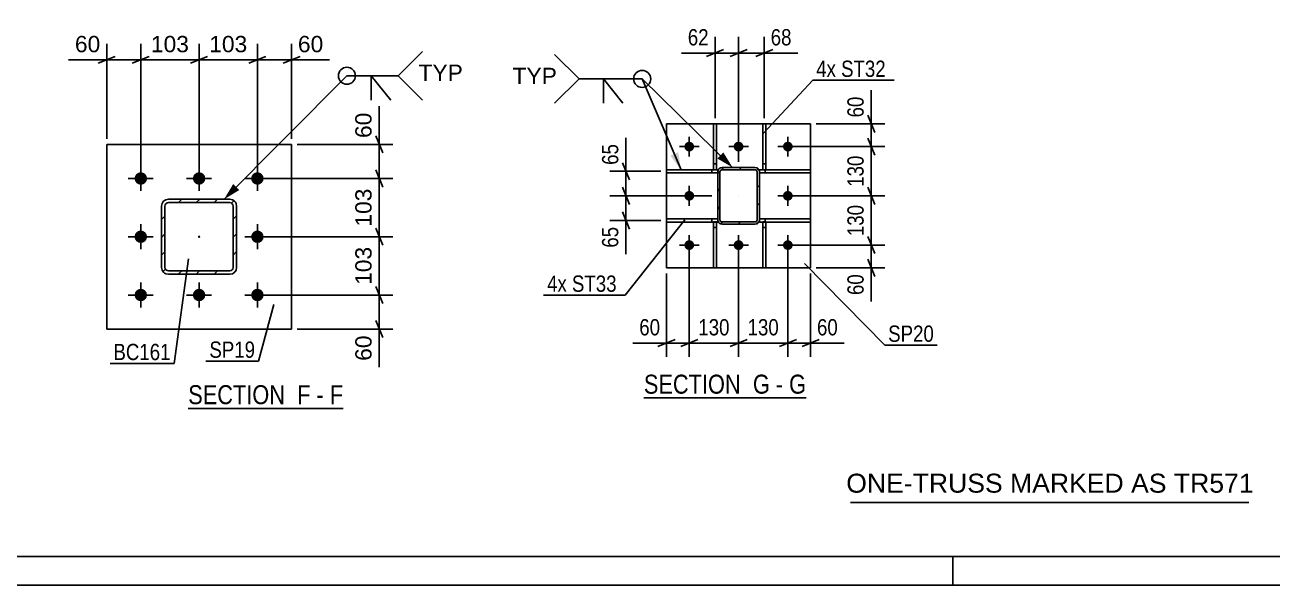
# Model space of a CAD drawing. Header units: millimetres. Extents: x -111 to 730, y -402 to 192.
# Drawn here: x 147 to 366.3, y -402.3 to -303.7 of the extents above; entities that cross this region are included whole.
import ezdxf

# ---------------------------------------------------------------- set-up
doc = ezdxf.new("R2010")
doc.units = ezdxf.units.MM
doc.linetypes.add('DXK_LINE_DOT2', pattern=[3.9198, 1.9599, -1.9599])
doc.linetypes.add('DXK_LINE_DOT3', pattern=[5.9187, 2.979, -0.9799, 0.9799, -0.9799])
doc.styles.add('Arial', font='ARIAL.TTF', dxfattribs={"height": 0.2})
doc.styles.add('Arial Narrow', font='ARIALN.TTF', dxfattribs={"height": 0.2})

# ---------------------------------------------------------------- blocks, each defined once
blk = doc.blocks.new('Unknown-192539618-1137')
at = {"color": 5, "linetype": 'Continuous'}
for p, q in [((-105.85, -397.25), (725.15, -397.25)), ((310.15, -402.25), (310.15, -397.25)), ((-110.85, -402.25), (730.15, -402.25))]:
    blk.add_line(p, q, dxfattribs=at)
blk = doc.blocks.new('Unknown-192539618-20 - 36950')
at = {"color": 6, "linetype": 'Continuous'}
blk.add_line((175.73, -371.18), (202.95, -371.18), dxfattribs=at)
at = {"color": 0, "linetype": 'Continuous'}
blk.add_wipeout([(193.84, -370.43), (193.84, -366.93), (175.73, -366.93), (175.73, -370.43)], dxfattribs=at)
at = {"color": 7, "linetype": 'Continuous', "style": 'Arial Narrow'}
blk.add_text('SECTION ', height=3.34, dxfattribs=at).set_placement((175.73, -370.43))
at = {"color": 0, "linetype": 'Continuous'}
blk.add_wipeout([(197.23, -370.43), (197.23, -366.93), (194.89, -366.93), (194.89, -370.43)], dxfattribs=at)
at = {"color": 7, "linetype": 'Continuous', "style": 'Arial Narrow'}
blk.add_text('F', height=3.34, dxfattribs=at).set_placement((194.89, -370.43))
at = {"color": 0, "linetype": 'Continuous'}
blk.add_wipeout([(199.56, -370.43), (199.56, -366.93), (198.28, -366.93), (198.28, -370.43)], dxfattribs=at)
at = {"color": 7, "linetype": 'Continuous', "style": 'Arial Narrow'}
blk.add_text('-', height=3.34, dxfattribs=at).set_placement((198.28, -370.43))
at = {"color": 0, "linetype": 'Continuous'}
blk.add_wipeout([(202.95, -370.43), (202.95, -366.93), (200.61, -366.93), (200.61, -370.43)], dxfattribs=at)
at = {"color": 7, "linetype": 'Continuous', "style": 'Arial Narrow'}
blk.add_text('F', height=3.34, dxfattribs=at).set_placement((200.61, -370.43))
blk = doc.blocks.new('Unknown-192539618-17 - 4125')
at = {"color": 6, "linetype": 'Continuous'}
blk.add_line((255.83, -369.33), (284.33, -369.33), dxfattribs=at)
at = {"color": 0, "linetype": 'Continuous'}
blk.add_wipeout([(273.94, -368.58), (273.94, -365.08), (255.83, -365.08), (255.83, -368.58)], dxfattribs=at)
at = {"color": 7, "linetype": 'Continuous', "style": 'Arial Narrow'}
blk.add_text('SECTION ', height=3.34, dxfattribs=at).set_placement((255.83, -368.58))
at = {"color": 0, "linetype": 'Continuous'}
blk.add_wipeout([(277.97, -368.58), (277.97, -365.08), (274.99, -365.08), (274.99, -368.58)], dxfattribs=at)
at = {"color": 7, "linetype": 'Continuous', "style": 'Arial Narrow'}
blk.add_text('G', height=3.34, dxfattribs=at).set_placement((274.99, -368.58))
at = {"color": 0, "linetype": 'Continuous'}
blk.add_wipeout([(280.3, -368.58), (280.3, -365.08), (279.02, -365.08), (279.02, -368.58)], dxfattribs=at)
at = {"color": 7, "linetype": 'Continuous', "style": 'Arial Narrow'}
blk.add_text('-', height=3.34, dxfattribs=at).set_placement((279.02, -368.58))
at = {"color": 0, "linetype": 'Continuous'}
blk.add_wipeout([(284.33, -368.58), (284.33, -365.08), (281.35, -365.08), (281.35, -368.58)], dxfattribs=at)
at = {"color": 7, "linetype": 'Continuous', "style": 'Arial Narrow'}
blk.add_text('G', height=3.34, dxfattribs=at).set_placement((281.35, -368.58))
blk = doc.blocks.new('Part-192539618-36966 - 36950')
at = {"linetype": 'Continuous'}
h = blk.add_hatch(dxfattribs=at)
h.set_pattern_fill('', scale=0.7, style=0, pattern_type=0)
h.set_pattern_definition([(45, (183.4946, -347.4896), (-1.57154, 1.57154), [])])
h.paths.add_polyline_path([(183.04, -347.58), (183.49, -347.49), (183.88, -347.23), (184.14, -346.84), (184.24, -346.38), (184.24, -335.58), (184.14, -335.12), (183.88, -334.73), (183.49, -334.47), (183.04, -334.38), (172.24, -334.38), (171.78, -334.47), (171.39, -334.73), (171.13, -335.12), (171.04, -335.58), (171.04, -346.38), (171.13, -346.84), (171.39, -347.23), (171.78, -347.49), (172.24, -347.58)])
h.paths.add_polyline_path([(172.24, -346.98), (172.01, -346.94), (171.81, -346.81), (171.68, -346.61), (171.64, -346.38), (171.64, -335.58), (171.68, -335.35), (171.81, -335.16), (172.01, -335.03), (172.24, -334.98), (183.04, -334.98), (183.26, -335.03), (183.46, -335.16), (183.59, -335.35), (183.64, -335.58), (183.64, -346.38), (183.59, -346.61), (183.46, -346.81), (183.26, -346.94), (183.04, -346.98)])
blk.add_hatch(color=246, dxfattribs=at).paths.add_polyline_path([(177.64, -341.08, -1), (177.64, -340.88, -1)])
at = {"color": 7, "linetype": 'DXK_LINE_DOT2'}
for p, q in [((171.04, -335.58), (171.13, -335.12)), ((171.68, -335.35), (171.64, -335.58)), ((171.81, -335.16), (171.68, -335.35)), ((171.78, -334.47), (172.24, -334.38)), ((172.01, -335.03), (171.81, -335.16)), ((172.24, -334.98), (172.01, -335.03)), ((172.24, -334.38), (183.04, -334.38)), ((172.24, -334.98), (183.04, -334.98)), ((183.04, -334.38), (183.49, -334.47)), ((183.26, -335.03), (183.04, -334.98)), ((183.46, -335.16), (183.26, -335.03)), ((183.59, -335.35), (183.46, -335.16)), ((183.64, -335.58), (183.59, -335.35)), ((184.14, -335.12), (184.24, -335.58)), ((171.04, -346.38), (171.04, -335.58)), ((171.64, -346.38), (171.64, -335.58)), ((183.64, -346.38), (183.64, -335.58)), ((184.24, -346.38), (184.24, -335.58)), ((171.13, -346.84), (171.04, -346.38)), ((171.64, -346.38), (171.68, -346.61)), ((183.59, -346.61), (183.64, -346.38)), ((184.24, -346.38), (184.14, -346.84)), ((171.68, -346.61), (171.81, -346.81)), ((172.24, -347.58), (171.78, -347.49)), ((171.81, -346.81), (172.01, -346.94)), ((172.01, -346.94), (172.24, -346.98)), ((172.24, -346.98), (183.04, -346.98)), ((172.24, -347.58), (183.04, -347.58)), ((183.04, -346.98), (183.26, -346.94)), ((183.49, -347.49), (183.04, -347.58)), ((183.26, -346.94), (183.46, -346.81)), ((183.46, -346.81), (183.59, -346.61))]:
    blk.add_line(p, q, dxfattribs=at)
at = {"color": 2, "linetype": 'Continuous'}
for p, q in [((171.13, -335.12), (171.04, -335.58)), ((171.64, -335.58), (171.68, -335.35)), ((171.68, -335.35), (171.81, -335.16)), ((172.24, -334.38), (171.78, -334.47)), ((171.81, -335.16), (172.01, -335.03)), ((172.01, -335.03), (172.24, -334.98)), ((172.24, -334.38), (183.04, -334.38)), ((172.24, -334.98), (183.04, -334.98)), ((183.49, -334.47), (183.04, -334.38)), ((183.04, -334.98), (183.26, -335.03)), ((183.26, -335.03), (183.46, -335.16)), ((183.46, -335.16), (183.59, -335.35)), ((183.59, -335.35), (183.64, -335.58)), ((184.24, -335.58), (184.14, -335.12)), ((171.04, -346.38), (171.04, -335.58)), ((171.64, -346.38), (171.64, -335.58)), ((183.64, -346.38), (183.64, -335.58)), ((184.24, -346.38), (184.24, -335.58)), ((171.04, -346.38), (171.13, -346.84)), ((171.68, -346.61), (171.64, -346.38)), ((183.64, -346.38), (183.59, -346.61)), ((184.14, -346.84), (184.24, -346.38)), ((171.81, -346.81), (171.68, -346.61)), ((171.78, -347.49), (172.24, -347.58)), ((172.01, -346.94), (171.81, -346.81)), ((172.24, -346.98), (172.01, -346.94)), ((172.24, -346.98), (183.04, -346.98)), ((172.24, -347.58), (183.04, -347.58)), ((183.26, -346.94), (183.04, -346.98)), ((183.04, -347.58), (183.49, -347.49)), ((183.46, -346.81), (183.26, -346.94)), ((183.59, -346.61), (183.46, -346.81))]:
    blk.add_line(p, q, dxfattribs=at)
at = {"color": 7, "linetype": 'DXK_LINE_DOT3'}
blk.add_line((177.64, -340.98), (177.64, -340.98), dxfattribs=at)
at = {"color": 246, "linetype": 'DXK_LINE_DOT2'}
blk.add_line((177.64, -340.98), (177.64, -340.98), dxfattribs=at)
at = {"color": 246, "linetype": 'Continuous'}
blk.add_circle((177.64, -340.98), 0.1, dxfattribs=at)
at = {"color": 7, "linetype": 'DXK_LINE_DOT2'}
for centre, start, end in [((172.24, -335.58), 112.5, 157.5), ((183.04, -335.58), 22.5, 67.5), ((172.24, -346.38), 202.5, 247.5), ((183.04, -346.38), 292.5, 337.5)]:
    blk.add_arc(centre, 1.2, start, end, dxfattribs=at)
at = {"color": 2, "linetype": 'Continuous'}
for centre, start, end in [((172.24, -335.58), 112.5, 157.5), ((183.04, -335.58), 22.5, 67.5), ((172.24, -346.38), 202.5, 247.5), ((183.04, -346.38), 292.5, 337.5)]:
    blk.add_arc(centre, 1.2, start, end, dxfattribs=at)
blk = doc.blocks.new('Part-192539618-36970 - 36950')
at = {"color": 2, "linetype": 'Continuous'}
for p, q in [((161.39, -324.73), (193.89, -324.73)), ((161.39, -357.23), (161.39, -324.73)), ((193.89, -357.23), (193.89, -324.73)), ((193.89, -357.23), (161.39, -357.23))]:
    blk.add_line(p, q, dxfattribs=at)
at = {"color": 7, "linetype": 'DXK_LINE_DOT2'}
for p, q in [((193.89, -324.73), (161.39, -324.73)), ((193.89, -357.23), (161.39, -357.23))]:
    blk.add_line(p, q, dxfattribs=at)
blk = doc.blocks.new('Bolt-192539618-37081 - 36950')
at = {"linetype": 'Continuous'}
for points in [[(167.39, -331.83, -1), (167.39, -329.63, -1)], [(177.64, -331.83, -1), (177.64, -329.63, -1)], [(187.89, -331.83, -1), (187.89, -329.63, -1)], [(167.39, -342.08, -1), (167.39, -339.88, -1)], [(187.89, -342.08, -1), (187.89, -339.88, -1)], [(167.39, -352.33, -1), (167.39, -350.13, -1)], [(177.64, -352.33, -1), (177.64, -350.13, -1)], [(187.89, -352.33, -1), (187.89, -350.13, -1)]]:
    blk.add_hatch(color=1, dxfattribs=at).paths.add_polyline_path(points)
at = {"color": 1, "linetype": 'Continuous'}
for p, q in [((167.39, -332.93), (167.39, -328.53)), ((177.64, -332.93), (177.64, -328.53)), ((187.89, -332.93), (187.89, -328.53)), ((169.59, -330.73), (165.19, -330.73)), ((179.84, -330.73), (175.44, -330.73)), ((190.09, -330.73), (185.69, -330.73)), ((167.39, -343.18), (167.39, -338.78)), ((187.89, -343.18), (187.89, -338.78)), ((169.59, -340.98), (165.19, -340.98)), ((190.09, -340.98), (185.69, -340.98)), ((167.39, -353.43), (167.39, -349.03)), ((177.64, -353.43), (177.64, -349.03)), ((187.89, -353.43), (187.89, -349.03)), ((169.59, -351.23), (165.19, -351.23)), ((179.84, -351.23), (175.44, -351.23)), ((190.09, -351.23), (185.69, -351.23))]:
    blk.add_line(p, q, dxfattribs=at)
blk = doc.blocks.new('Part-192539618-4161 - 4125')
at = {"color": 2, "linetype": 'Continuous'}
for p, q in [((268.8, -337.85), (259.8, -337.85)), ((259.8, -337.85), (259.8, -338.39)), ((268.06, -338.39), (259.8, -338.39)), ((268.8, -338.39), (268.59, -338.39)), ((268.8, -337.98), (268.8, -338.39))]:
    blk.add_line(p, q, dxfattribs=at)
at = {"color": 7, "linetype": 'DXK_LINE_DOT2'}
for p, q in [((267.8, -338.39), (267.8, -337.85)), ((268.59, -338.39), (268.06, -338.39)), ((268.8, -337.98), (268.8, -337.85))]:
    blk.add_line(p, q, dxfattribs=at)
blk = doc.blocks.new('Part-192539618-4141 - 4125')
at = {"color": 2, "linetype": 'Continuous'}
for p, q in [((268.06, -346.45), (268.06, -338.38)), ((268.06, -338.38), (268.59, -338.38)), ((268.59, -338.38), (268.59, -346.45)), ((268.59, -346.45), (268.06, -346.45))]:
    blk.add_line(p, q, dxfattribs=at)
at = {"color": 7, "linetype": 'DXK_LINE_DOT2'}
blk.add_line((268.06, -339.38), (268.59, -339.38), dxfattribs=at)
blk = doc.blocks.new('Part-192539618-4205 - 4125')
at = {"color": 2, "linetype": 'Continuous'}
for p, q in [((268.06, -329.18), (268.06, -321.12)), ((268.06, -321.12), (268.59, -321.12)), ((268.59, -321.12), (268.59, -329.18)), ((268.59, -329.18), (268.06, -329.18))]:
    blk.add_line(p, q, dxfattribs=at)
at = {"color": 7, "linetype": 'DXK_LINE_DOT2'}
blk.add_line((268.06, -328.18), (268.59, -328.18), dxfattribs=at)
blk = doc.blocks.new('Part-192539618-4156 - 4125')
at = {"color": 2, "linetype": 'Continuous'}
for p, q in [((268.8, -329.19), (259.8, -329.19)), ((259.8, -329.19), (259.8, -329.72)), ((268.8, -329.72), (259.8, -329.72)), ((268.8, -329.58), (268.8, -329.19))]:
    blk.add_line(p, q, dxfattribs=at)
at = {"color": 7, "linetype": 'DXK_LINE_DOT2'}
for p, q in [((267.8, -329.72), (267.8, -329.19)), ((268.8, -329.58), (268.8, -329.72))]:
    blk.add_line(p, q, dxfattribs=at)
blk = doc.blocks.new('Part-192539618-4171 - 4125')
at = {"linetype": 'Continuous'}
h = blk.add_hatch(dxfattribs=at)
h.set_pattern_fill('', scale=0.7, style=0, pattern_type=0)
h.set_pattern_definition([(45, (275.903, -329.019), (-1.57154, 1.57154), [])])
h.paths.add_polyline_path([(276.08, -329.28), (275.9, -329.02), (275.64, -328.85), (275.34, -328.78), (269.6, -328.78), (269.3, -328.85), (269.04, -329.02), (268.86, -329.28), (268.8, -329.58), (268.8, -337.98), (268.86, -338.29), (269.04, -338.55), (269.3, -338.72), (269.6, -338.78), (275.34, -338.78), (275.64, -338.72), (275.9, -338.55), (276.08, -338.29), (276.14, -337.98), (276.14, -329.58)])
h.paths.add_polyline_path([(275.74, -337.98), (275.71, -338.14), (275.62, -338.27), (275.49, -338.35), (275.34, -338.38), (269.6, -338.38), (269.45, -338.35), (269.32, -338.27), (269.23, -338.14), (269.2, -337.98), (269.2, -329.58), (269.23, -329.43), (269.32, -329.3), (269.45, -329.22), (269.6, -329.18), (275.34, -329.18), (275.49, -329.22), (275.62, -329.3), (275.71, -329.43), (275.74, -329.58)])
at = {"color": 7, "linetype": 'DXK_LINE_DOT2'}
for p, q in [((269.3, -328.85), (269.6, -328.78)), ((269.6, -328.78), (275.34, -328.78)), ((275.34, -328.78), (275.64, -328.85)), ((268.8, -329.58), (268.86, -329.28)), ((268.8, -329.58), (268.8, -337.98)), ((269.23, -329.43), (269.2, -329.58)), ((269.2, -337.98), (269.2, -329.58)), ((269.32, -329.3), (269.23, -329.43)), ((269.45, -329.22), (269.32, -329.3)), ((269.6, -329.18), (269.45, -329.22)), ((269.6, -329.18), (275.34, -329.18)), ((275.49, -329.22), (275.34, -329.18)), ((275.62, -329.3), (275.49, -329.22)), ((275.71, -329.43), (275.62, -329.3)), ((275.74, -329.58), (275.71, -329.43)), ((275.74, -337.98), (275.74, -329.58)), ((276.08, -329.28), (276.14, -329.58)), ((276.14, -329.58), (276.14, -337.98)), ((268.86, -338.29), (268.8, -337.98)), ((269.2, -337.98), (269.23, -338.14)), ((269.23, -338.14), (269.32, -338.27)), ((269.6, -338.78), (269.3, -338.72)), ((269.32, -338.27), (269.45, -338.35)), ((269.45, -338.35), (269.6, -338.38)), ((269.6, -338.38), (275.34, -338.38)), ((269.6, -338.78), (275.34, -338.78)), ((275.34, -338.38), (275.49, -338.35)), ((275.64, -338.72), (275.34, -338.78)), ((275.49, -338.35), (275.62, -338.27)), ((275.62, -338.27), (275.71, -338.14)), ((275.71, -338.14), (275.74, -337.98)), ((276.14, -337.98), (276.08, -338.29))]:
    blk.add_line(p, q, dxfattribs=at)
at = {"color": 2, "linetype": 'Continuous'}
for p, q in [((269.6, -328.78), (269.3, -328.85)), ((269.6, -328.78), (275.34, -328.78)), ((275.64, -328.85), (275.34, -328.78)), ((268.86, -329.28), (268.8, -329.58)), ((268.8, -337.98), (268.8, -329.58)), ((269.2, -329.58), (269.23, -329.43)), ((269.2, -337.98), (269.2, -329.58)), ((269.23, -329.43), (269.32, -329.3)), ((269.32, -329.3), (269.45, -329.22)), ((269.45, -329.22), (269.6, -329.18)), ((269.6, -329.18), (275.34, -329.18)), ((275.34, -329.18), (275.49, -329.22)), ((275.49, -329.22), (275.62, -329.3)), ((275.62, -329.3), (275.71, -329.43)), ((275.71, -329.43), (275.74, -329.58)), ((275.74, -337.98), (275.74, -329.58)), ((276.14, -329.58), (276.08, -329.28)), ((276.14, -337.98), (276.14, -329.58)), ((268.8, -337.98), (268.86, -338.29)), ((269.23, -338.14), (269.2, -337.98)), ((269.32, -338.27), (269.23, -338.14)), ((269.3, -338.72), (269.6, -338.78)), ((269.45, -338.35), (269.32, -338.27)), ((269.6, -338.38), (269.45, -338.35)), ((269.6, -338.38), (275.34, -338.38)), ((269.6, -338.78), (275.34, -338.78)), ((275.49, -338.35), (275.34, -338.38)), ((275.34, -338.78), (275.64, -338.72)), ((275.62, -338.27), (275.49, -338.35)), ((275.71, -338.14), (275.62, -338.27)), ((275.74, -337.98), (275.71, -338.14)), ((276.08, -338.29), (276.14, -337.98))]:
    blk.add_line(p, q, dxfattribs=at)
at = {"color": 7, "linetype": 'DXK_LINE_DOT3'}
blk.add_line((272.47, -333.78), (272.47, -333.78), dxfattribs=at)
at = {"color": 7, "linetype": 'DXK_LINE_DOT2'}
for centre, start, end in [((269.6, -329.58), 112.5, 157.5), ((275.34, -329.58), 22.5, 67.5), ((269.6, -337.98), 202.5, 247.5), ((275.34, -337.98), 292.5, 337.5)]:
    blk.add_arc(centre, 0.8, start, end, dxfattribs=at)
at = {"color": 2, "linetype": 'Continuous'}
for centre, start, end in [((269.6, -329.58), 112.5, 157.5), ((275.34, -329.58), 22.5, 67.5), ((269.6, -337.98), 202.5, 247.5), ((275.34, -337.98), 292.5, 337.5)]:
    blk.add_arc(centre, 0.8, start, end, dxfattribs=at)
blk = doc.blocks.new('Part-192539618-4200 - 4125')
at = {"color": 2, "linetype": 'Continuous'}
for p, q in [((276.73, -329.18), (276.73, -321.12)), ((276.73, -321.12), (277.26, -321.12)), ((277.26, -321.12), (277.26, -329.18)), ((277.26, -329.18), (276.73, -329.18))]:
    blk.add_line(p, q, dxfattribs=at)
at = {"color": 7, "linetype": 'DXK_LINE_DOT2'}
blk.add_line((276.73, -328.18), (277.26, -328.18), dxfattribs=at)
blk = doc.blocks.new('Part-192539618-4210 - 4125')
at = {"color": 2, "linetype": 'Continuous'}
for p, q in [((276.73, -346.45), (276.73, -338.38)), ((276.73, -338.38), (277.26, -338.38)), ((277.26, -338.38), (277.26, -346.45)), ((277.26, -346.45), (276.73, -346.45))]:
    blk.add_line(p, q, dxfattribs=at)
at = {"color": 7, "linetype": 'DXK_LINE_DOT2'}
blk.add_line((276.73, -339.38), (277.26, -339.38), dxfattribs=at)
blk = doc.blocks.new('Bolt-192539618-4239 - 4125')
at = {"linetype": 'Continuous'}
for points in [[(262.94, -325.12, -1), (264.67, -325.12, -1)], [(271.6, -325.12, -1), (273.34, -325.12, -1)], [(280.27, -325.12, -1), (282, -325.12, -1)], [(262.94, -333.78, -1), (264.67, -333.78, -1)], [(280.27, -333.78, -1), (282, -333.78, -1)], [(262.94, -342.45, -1), (264.67, -342.45, -1)], [(271.6, -342.45, -1), (273.34, -342.45, -1)], [(280.27, -342.45, -1), (282, -342.45, -1)]]:
    blk.add_hatch(color=1, dxfattribs=at).paths.add_polyline_path(points)
at = {"color": 1, "linetype": 'Continuous'}
for p, q in [((263.8, -326.85), (263.8, -323.38)), ((272.47, -326.85), (272.47, -323.38)), ((281.14, -326.85), (281.14, -323.38)), ((265.54, -325.12), (262.07, -325.12)), ((274.2, -325.12), (270.74, -325.12)), ((282.87, -325.12), (279.4, -325.12)), ((263.8, -335.52), (263.8, -332.05)), ((281.14, -335.52), (281.14, -332.05)), ((265.54, -333.78), (262.07, -333.78)), ((282.87, -333.78), (279.4, -333.78)), ((263.8, -344.18), (263.8, -340.72)), ((272.47, -344.18), (272.47, -340.72)), ((281.14, -344.18), (281.14, -340.72)), ((265.54, -342.45), (262.07, -342.45)), ((274.2, -342.45), (270.74, -342.45)), ((282.87, -342.45), (279.4, -342.45))]:
    blk.add_line(p, q, dxfattribs=at)
blk = doc.blocks.new('Part-192539618-4263 - 4125')
at = {"color": 2, "linetype": 'Continuous'}
for p, q in [((285.14, -329.19), (276.14, -329.19)), ((276.14, -329.19), (276.14, -329.59)), ((285.14, -329.72), (276.14, -329.72)), ((285.14, -329.19), (285.14, -329.72))]:
    blk.add_line(p, q, dxfattribs=at)
at = {"color": 7, "linetype": 'DXK_LINE_DOT2'}
for p, q in [((276.14, -329.59), (276.14, -329.72)), ((277.14, -329.72), (277.14, -329.19))]:
    blk.add_line(p, q, dxfattribs=at)
blk = doc.blocks.new('Part-192539618-4268 - 4125')
at = {"color": 2, "linetype": 'Continuous'}
for p, q in [((285.14, -337.85), (276.14, -337.85)), ((276.14, -337.98), (276.14, -338.39)), ((276.73, -338.39), (276.14, -338.39)), ((285.14, -338.39), (277.26, -338.39)), ((285.14, -337.85), (285.14, -338.39))]:
    blk.add_line(p, q, dxfattribs=at)
at = {"color": 7, "linetype": 'DXK_LINE_DOT2'}
for p, q in [((276.14, -337.85), (276.14, -337.98)), ((277.26, -338.39), (276.73, -338.39)), ((277.14, -338.39), (277.14, -337.85))]:
    blk.add_line(p, q, dxfattribs=at)
blk = doc.blocks.new('Part-192539618-4273 - 4125')
at = {"color": 2, "linetype": 'Continuous'}
for p, q in [((259.8, -346.45), (259.8, -321.12)), ((285.14, -321.12), (259.8, -321.12)), ((285.14, -346.45), (285.14, -321.12)), ((285.14, -346.45), (259.8, -346.45))]:
    blk.add_line(p, q, dxfattribs=at)
blk = doc.blocks.new('StraightDimension-192539618-42229 - 36950')
at = {"color": 7, "linetype": 'Continuous'}
for p, q in [((208.71, -349.73), (209.91, -352.73)), ((188.89, -351.23), (211.71, -351.23)), ((209.31, -357.23), (209.31, -351.23)), ((194.89, -357.23), (211.71, -357.23)), ((209.91, -358.73), (208.71, -355.73))]:
    blk.add_line(p, q, dxfattribs=at)
at = {"color": 0}
blk.add_wipeout([(208.56, -357.76), (204.36, -357.76), (204.36, -363.4), (208.56, -363.4)], dxfattribs=at)
at = {"color": 7, "linetype": 'Continuous'}
blk.add_line((209.31, -357.23), (209.31, -363.93), dxfattribs=at)
blk.add_line((209.31, -357.23), (209.31, -363.93), dxfattribs=at)
at = {"color": 3, "style": 'Arial'}
blk.add_text('60', height=2.865, rotation=90.0002, dxfattribs=at).set_placement((207.96, -362.8))
blk = doc.blocks.new('StraightDimension-192539618-38014 - 36950')
at = {"color": 7, "linetype": 'Continuous'}
for p, q in [((187.89, -329.73), (187.89, -307.02)), ((193.89, -323.73), (193.89, -307.02)), ((186.39, -310.47), (189.39, -309.27)), ((187.89, -309.87), (193.89, -309.87)), ((195.39, -309.27), (192.39, -310.47))]:
    blk.add_line(p, q, dxfattribs=at)
at = {"color": 0}
blk.add_wipeout([(200.06, -309.12), (200.06, -304.92), (194.41, -304.92), (194.41, -309.12)], dxfattribs=at)
at = {"color": 7, "linetype": 'Continuous'}
blk.add_line((193.89, -309.87), (200.58, -309.87), dxfattribs=at)
blk.add_line((193.89, -309.87), (200.58, -309.87), dxfattribs=at)
at = {"color": 3, "style": 'Arial'}
blk.add_text('60', height=2.865, dxfattribs=at).set_placement((195.01, -308.52))
blk = doc.blocks.new('StraightDimension-192539618-38017 - 36950')
at = {"color": 7, "linetype": 'Continuous'}
for p, q in [((161.39, -323.73), (161.39, -307.02)), ((167.39, -329.73), (167.39, -307.02)), ((159.89, -310.47), (162.89, -309.27)), ((161.39, -309.87), (167.39, -309.87)), ((168.89, -309.27), (165.89, -310.47))]:
    blk.add_line(p, q, dxfattribs=at)
at = {"color": 0}
blk.add_wipeout([(160.86, -309.12), (160.86, -304.92), (155.21, -304.92), (155.21, -309.12)], dxfattribs=at)
at = {"color": 7, "linetype": 'Continuous'}
blk.add_line((161.39, -309.87), (154.69, -309.87), dxfattribs=at)
blk.add_line((161.39, -309.87), (154.69, -309.87), dxfattribs=at)
at = {"color": 3, "style": 'Arial'}
blk.add_text('60', height=2.865, dxfattribs=at).set_placement((155.81, -308.52))
blk = doc.blocks.new('StraightDimension-192539618-42227 - 36950')
at = {"color": 7, "linetype": 'Continuous'}
for p, q in [((188.89, -330.73), (211.71, -330.73)), ((208.71, -329.23), (209.91, -332.23)), ((209.31, -340.98), (209.31, -330.73)), ((209.91, -342.48), (208.71, -339.48)), ((188.89, -340.98), (211.71, -340.98))]:
    blk.add_line(p, q, dxfattribs=at)
at = {"color": 0}
blk.add_wipeout([(208.56, -331.92), (204.36, -331.92), (204.36, -339.79), (208.56, -339.79)], dxfattribs=at)
at = {"color": 3, "style": 'Arial'}
blk.add_text('103', height=2.865, rotation=90.0002, dxfattribs=at).set_placement((207.96, -339.19))
blk = doc.blocks.new('StraightDimension-192539618-40284 - 36950')
at = {"color": 7, "linetype": 'Continuous'}
for p, q in [((167.39, -329.73), (167.39, -307.02)), ((177.64, -329.73), (177.64, -307.02)), ((165.89, -310.47), (168.89, -309.27)), ((167.39, -309.87), (177.64, -309.87)), ((179.14, -309.27), (176.14, -310.47))]:
    blk.add_line(p, q, dxfattribs=at)
at = {"color": 0}
blk.add_wipeout([(176.45, -309.12), (176.45, -304.92), (168.57, -304.92), (168.57, -309.12)], dxfattribs=at)
at = {"color": 3, "style": 'Arial'}
blk.add_text('103', height=2.865, dxfattribs=at).set_placement((169.17, -308.52))
blk = doc.blocks.new('StraightDimension-192539618-40286 - 36950')
at = {"color": 7, "linetype": 'Continuous'}
for p, q in [((177.64, -329.73), (177.64, -307.02)), ((187.89, -329.73), (187.89, -307.02)), ((176.14, -310.47), (179.14, -309.27)), ((177.64, -309.87), (187.89, -309.87)), ((189.39, -309.27), (186.39, -310.47))]:
    blk.add_line(p, q, dxfattribs=at)
at = {"color": 0}
blk.add_wipeout([(186.7, -309.12), (186.7, -304.92), (178.82, -304.92), (178.82, -309.12)], dxfattribs=at)
at = {"color": 3, "style": 'Arial'}
blk.add_text('103', height=2.865, dxfattribs=at).set_placement((179.42, -308.52))
blk = doc.blocks.new('StraightDimension-192539618-42226 - 36950')
at = {"color": 7, "linetype": 'Continuous'}
for p, q in [((208.71, -323.23), (209.91, -326.23)), ((194.89, -324.73), (211.71, -324.73)), ((209.31, -330.73), (209.31, -324.73)), ((188.89, -330.73), (211.71, -330.73)), ((209.91, -332.23), (208.71, -329.23))]:
    blk.add_line(p, q, dxfattribs=at)
at = {"color": 0}
blk.add_wipeout([(208.56, -318.56), (204.36, -318.56), (204.36, -324.21), (208.56, -324.21)], dxfattribs=at)
at = {"color": 7, "linetype": 'Continuous'}
blk.add_line((209.31, -324.73), (209.31, -318.03), dxfattribs=at)
blk.add_line((209.31, -324.73), (209.31, -318.03), dxfattribs=at)
at = {"color": 3, "style": 'Arial'}
blk.add_text('60', height=2.865, rotation=90.0002, dxfattribs=at).set_placement((207.96, -323.61))
blk = doc.blocks.new('StraightDimension-192539618-42228 - 36950')
at = {"color": 7, "linetype": 'Continuous'}
for p, q in [((208.71, -339.48), (209.91, -342.48)), ((188.89, -340.98), (211.71, -340.98)), ((209.31, -351.23), (209.31, -340.98)), ((209.91, -352.73), (208.71, -349.73)), ((188.89, -351.23), (211.71, -351.23))]:
    blk.add_line(p, q, dxfattribs=at)
at = {"color": 0}
blk.add_wipeout([(208.56, -342.17), (204.36, -342.17), (204.36, -350.04), (208.56, -350.04)], dxfattribs=at)
at = {"color": 3, "style": 'Arial'}
blk.add_text('103', height=2.865, rotation=90.0002, dxfattribs=at).set_placement((207.96, -349.44))
blk = doc.blocks.new('StraightDimension-192539618-4296 - 4125')
at = {"color": 7, "linetype": 'Continuous'}
for p, q in [((252.08, -327.95), (253.28, -330.95)), ((258.8, -329.45), (249.83, -329.45)), ((252.68, -333.78), (252.68, -329.45)), ((253.28, -335.28), (252.08, -332.28)), ((267.8, -333.78), (249.83, -333.78))]:
    blk.add_line(p, q, dxfattribs=at)
at = {"color": 0}
blk.add_wipeout([(251.93, -324.07), (247.73, -324.07), (247.73, -328.93), (251.93, -328.93)], dxfattribs=at)
at = {"color": 7, "linetype": 'Continuous'}
blk.add_line((252.68, -329.45), (252.68, -323.55), dxfattribs=at)
blk.add_line((252.68, -329.45), (252.68, -323.55), dxfattribs=at)
at = {"color": 3, "style": 'Arial Narrow'}
blk.add_text('65', height=2.863, rotation=90.0002, dxfattribs=at).set_placement((251.33, -328.33))
blk = doc.blocks.new('StraightDimension-192539618-4302 - 4125')
at = {"color": 7, "linetype": 'Continuous'}
for p, q in [((252.08, -332.28), (253.28, -335.28)), ((267.8, -333.78), (249.83, -333.78)), ((252.68, -338.12), (252.68, -333.78)), ((253.28, -339.62), (252.08, -336.62)), ((258.8, -338.12), (249.83, -338.12))]:
    blk.add_line(p, q, dxfattribs=at)
at = {"color": 0}
blk.add_wipeout([(251.93, -338.64), (247.73, -338.64), (247.73, -343.5), (251.93, -343.5)], dxfattribs=at)
at = {"color": 7, "linetype": 'Continuous'}
blk.add_line((252.68, -338.12), (252.68, -344.03), dxfattribs=at)
blk.add_line((252.68, -338.12), (252.68, -344.03), dxfattribs=at)
at = {"color": 3, "style": 'Arial Narrow'}
blk.add_text('65', height=2.863, rotation=90.0002, dxfattribs=at).set_placement((251.33, -342.9))
blk = doc.blocks.new('StraightDimension-192539618-4309 - 4125')
at = {"color": 7, "linetype": 'Continuous'}
for p, q in [((272.47, -327.78), (272.47, -305.82)), ((276.99, -320.12), (276.99, -305.82)), ((270.97, -309.27), (273.97, -308.07)), ((272.47, -308.67), (276.99, -308.67)), ((278.49, -308.07), (275.49, -309.27))]:
    blk.add_line(p, q, dxfattribs=at)
at = {"color": 0}
blk.add_wipeout([(282.37, -307.92), (282.37, -303.72), (277.52, -303.72), (277.52, -307.92)], dxfattribs=at)
at = {"color": 7, "linetype": 'Continuous'}
blk.add_line((276.99, -308.67), (282.9, -308.67), dxfattribs=at)
blk.add_line((276.99, -308.67), (282.9, -308.67), dxfattribs=at)
at = {"color": 3, "style": 'Arial Narrow'}
blk.add_text('68', height=2.863, dxfattribs=at).set_placement((278.12, -307.32))
blk = doc.blocks.new('StraightDimension-192539618-4314 - 4125')
at = {"color": 7, "linetype": 'Continuous'}
for p, q in [((268.33, -320.12), (268.33, -305.82)), ((272.47, -327.78), (272.47, -305.82)), ((266.83, -309.27), (269.83, -308.07)), ((268.33, -308.67), (272.47, -308.67)), ((273.97, -308.07), (270.97, -309.27))]:
    blk.add_line(p, q, dxfattribs=at)
at = {"color": 0}
blk.add_wipeout([(267.8, -307.92), (267.8, -303.72), (262.95, -303.72), (262.95, -307.92)], dxfattribs=at)
at = {"color": 7, "linetype": 'Continuous'}
blk.add_line((268.33, -308.67), (262.42, -308.67), dxfattribs=at)
blk.add_line((268.33, -308.67), (262.42, -308.67), dxfattribs=at)
at = {"color": 3, "style": 'Arial Narrow'}
blk.add_text('62', height=2.863, dxfattribs=at).set_placement((263.55, -307.32))
blk = doc.blocks.new('StraightDimension-192539618-4324 - 4125')
at = {"color": 7, "linetype": 'Continuous'}
for p, q in [((295.21, -319.62), (296.41, -322.62)), ((286.14, -321.12), (298.21, -321.12)), ((295.81, -325.12), (295.81, -321.12)), ((296.41, -326.62), (295.21, -323.62)), ((282.14, -325.12), (298.21, -325.12))]:
    blk.add_line(p, q, dxfattribs=at)
at = {"color": 0}
blk.add_wipeout([(295.06, -315.74), (290.86, -315.74), (290.86, -320.59), (295.06, -320.59)], dxfattribs=at)
at = {"color": 7, "linetype": 'Continuous'}
blk.add_line((295.81, -321.12), (295.81, -315.21), dxfattribs=at)
blk.add_line((295.81, -321.12), (295.81, -315.21), dxfattribs=at)
at = {"color": 3, "style": 'Arial Narrow'}
blk.add_text('60', height=2.863, rotation=90.0002, dxfattribs=at).set_placement((294.46, -319.99))
blk = doc.blocks.new('StraightDimension-192539618-4334 - 4125')
at = {"color": 7, "linetype": 'Continuous'}
for p, q in [((295.21, -340.95), (296.41, -343.95)), ((282.14, -342.45), (298.21, -342.45)), ((295.81, -346.45), (295.81, -342.45)), ((296.41, -347.95), (295.21, -344.95)), ((286.14, -346.45), (298.21, -346.45))]:
    blk.add_line(p, q, dxfattribs=at)
at = {"color": 0}
blk.add_wipeout([(295.06, -346.98), (290.86, -346.98), (290.86, -351.83), (295.06, -351.83)], dxfattribs=at)
at = {"color": 7, "linetype": 'Continuous'}
blk.add_line((295.81, -346.45), (295.81, -352.36), dxfattribs=at)
blk.add_line((295.81, -346.45), (295.81, -352.36), dxfattribs=at)
at = {"color": 3, "style": 'Arial Narrow'}
blk.add_text('60', height=2.863, rotation=90.0002, dxfattribs=at).set_placement((294.46, -351.23))
blk = doc.blocks.new('StraightDimension-192539618-4345 - 4125')
at = {"color": 7, "linetype": 'Continuous'}
for p, q in [((281.14, -343.45), (281.14, -362.08)), ((285.14, -347.45), (285.14, -362.08)), ((279.64, -360.28), (282.64, -359.08)), ((286.64, -359.08), (283.64, -360.28)), ((281.14, -359.68), (285.14, -359.68))]:
    blk.add_line(p, q, dxfattribs=at)
at = {"color": 0}
blk.add_wipeout([(290.52, -358.93), (290.52, -354.73), (285.66, -354.73), (285.66, -358.93)], dxfattribs=at)
at = {"color": 7, "linetype": 'Continuous'}
blk.add_line((285.14, -359.68), (291.04, -359.68), dxfattribs=at)
blk.add_line((285.14, -359.68), (291.04, -359.68), dxfattribs=at)
at = {"color": 3, "style": 'Arial Narrow'}
blk.add_text('60', height=2.863, dxfattribs=at).set_placement((286.26, -358.33))
blk = doc.blocks.new('StraightDimension-192539618-4355 - 4125')
at = {"color": 7, "linetype": 'Continuous'}
for p, q in [((263.8, -343.45), (263.8, -362.08)), ((259.8, -347.45), (259.8, -362.08)), ((258.3, -360.28), (261.3, -359.08)), ((265.3, -359.08), (262.3, -360.28)), ((259.8, -359.68), (263.8, -359.68))]:
    blk.add_line(p, q, dxfattribs=at)
at = {"color": 0}
blk.add_wipeout([(259.28, -358.93), (259.28, -354.73), (254.42, -354.73), (254.42, -358.93)], dxfattribs=at)
at = {"color": 7, "linetype": 'Continuous'}
blk.add_line((259.8, -359.68), (253.9, -359.68), dxfattribs=at)
blk.add_line((259.8, -359.68), (253.9, -359.68), dxfattribs=at)
at = {"color": 3, "style": 'Arial Narrow'}
blk.add_text('60', height=2.863, dxfattribs=at).set_placement((255.02, -358.33))
blk = doc.blocks.new('StraightDimension-192539618-40031 - 4125')
at = {"color": 7, "linetype": 'Continuous'}
for p, q in [((295.21, -332.28), (296.41, -335.28)), ((282.14, -333.78), (298.21, -333.78)), ((295.81, -342.45), (295.81, -333.78)), ((296.41, -343.95), (295.21, -340.95)), ((282.14, -342.45), (298.21, -342.45))]:
    blk.add_line(p, q, dxfattribs=at)
at = {"color": 0}
blk.add_wipeout([(295.06, -334.78), (290.86, -334.78), (290.86, -341.46), (295.06, -341.46)], dxfattribs=at)
at = {"color": 3, "style": 'Arial Narrow'}
blk.add_text('130', height=2.863, rotation=90.0002, dxfattribs=at).set_placement((294.46, -340.86))
blk = doc.blocks.new('StraightDimension-192539618-40033 - 4125')
at = {"color": 7, "linetype": 'Continuous'}
for p, q in [((295.21, -323.62), (296.41, -326.62)), ((282.14, -325.12), (298.21, -325.12)), ((295.81, -333.78), (295.81, -325.12)), ((296.41, -335.28), (295.21, -332.28)), ((282.14, -333.78), (298.21, -333.78))]:
    blk.add_line(p, q, dxfattribs=at)
at = {"color": 0}
blk.add_wipeout([(295.06, -326.11), (290.86, -326.11), (290.86, -332.79), (295.06, -332.79)], dxfattribs=at)
at = {"color": 3, "style": 'Arial Narrow'}
blk.add_text('130', height=2.863, rotation=90.0002, dxfattribs=at).set_placement((294.46, -332.19))
blk = doc.blocks.new('StraightDimension-192539618-40047 - 4125')
at = {"color": 7, "linetype": 'Continuous'}
for p, q in [((263.8, -343.45), (263.8, -362.08)), ((272.47, -343.45), (272.47, -362.08)), ((262.3, -360.28), (265.3, -359.08)), ((273.97, -359.08), (270.97, -360.28)), ((263.8, -359.68), (272.47, -359.68))]:
    blk.add_line(p, q, dxfattribs=at)
at = {"color": 0}
blk.add_wipeout([(271.48, -358.93), (271.48, -354.73), (264.8, -354.73), (264.8, -358.93)], dxfattribs=at)
at = {"color": 3, "style": 'Arial Narrow'}
blk.add_text('130', height=2.863, dxfattribs=at).set_placement((265.4, -358.33))
blk = doc.blocks.new('StraightDimension-192539618-40049 - 4125')
at = {"color": 7, "linetype": 'Continuous'}
for p, q in [((272.47, -343.45), (272.47, -362.08)), ((281.14, -343.45), (281.14, -362.08)), ((270.97, -360.28), (273.97, -359.08)), ((282.64, -359.08), (279.64, -360.28)), ((272.47, -359.68), (281.14, -359.68))]:
    blk.add_line(p, q, dxfattribs=at)
at = {"color": 0}
blk.add_wipeout([(280.15, -358.93), (280.15, -354.73), (273.46, -354.73), (273.46, -358.93)], dxfattribs=at)
at = {"color": 3, "style": 'Arial Narrow'}
blk.add_text('130', height=2.863, dxfattribs=at).set_placement((274.06, -358.33))
blk = doc.blocks.new('Unknown-192539618-45547')
at = {"color": 7, "linetype": 'Continuous'}
blk.add_line((292.15, -387.75), (362.15, -387.75), dxfattribs=at)
at = {"color": 7, "style": 'Arial'}
blk.add_text('ONE-TRUSS MARKED AS TR571', height=3.3428, dxfattribs=at).set_placement((291.4, -386))
blk = doc.blocks.new('Mark-192539618-38173 - 36950')
at = {"color": 0}
blk.add_wipeout([(187.49, -362.27), (187.49, -359.27), (179.45, -359.27), (179.45, -362.27)], dxfattribs=at)
blk.add_wipeout([(187.49, -362.27), (187.49, -359.27), (179.45, -359.27), (179.45, -362.27)], dxfattribs=at)
at = {"color": 30, "linetype": 'Continuous'}
for p in [(190.77, -352.91), (178.85, -362.87)]:
    blk.add_line(p, (188.09, -362.87), dxfattribs=at)
at = {"color": 3, "style": 'Arial Narrow'}
blk.add_text('SP19', height=2.863, dxfattribs=at).set_placement((179.45, -362.27))
blk = doc.blocks.new('WeldMark-192539618-38145 - 36950')
at = {"linetype": 'Continuous'}
blk.add_hatch(color=30, dxfattribs=at).paths.add_polyline_path([(184.68, -332.78), (182.04, -334.38), (183.62, -331.72)])
at = {"color": 30, "linetype": 'Continuous'}
for p, q in [((182.04, -334.38), (203.62, -312.66)), ((203.62, -312.66), (212.62, -312.66))]:
    blk.add_line(p, q, dxfattribs=at)
at = {"color": 3, "linetype": 'Continuous'}
for q in [(211.33, -316.94), (207.9, -316.94)]:
    blk.add_line((207.9, -312.66), q, dxfattribs=at)
for start, end in [(90, 270), (270, 90)]:
    blk.add_arc((203.62, -312.66), 1.5, start, end, dxfattribs=at)
at = {"color": 0, "linetype": 'Continuous'}
blk.add_wipeout([(223.99, -313.56), (223.99, -310.56), (216.22, -310.56), (216.22, -313.56)], dxfattribs=at)
blk.add_wipeout([(223.99, -313.56), (223.99, -310.56), (216.22, -310.56), (216.22, -313.56)], dxfattribs=at)
at = {"color": 3, "linetype": 'Continuous'}
for q in [(216.9, -308.37), (216.9, -316.94)]:
    blk.add_line((212.62, -312.66), q, dxfattribs=at)
at = {"color": 3, "linetype": 'Continuous', "style": 'Arial'}
blk.add_text('TYP', height=2.865, dxfattribs=at).set_placement((216.22, -313.56))
blk = doc.blocks.new('Mark-192539618-38170 - 36950')
at = {"color": 0}
blk.add_wipeout([(172.63, -362.68), (172.63, -359.68), (162.58, -359.68), (162.58, -362.68)], dxfattribs=at)
blk.add_wipeout([(172.63, -362.68), (172.63, -359.68), (162.58, -359.68), (162.58, -362.68)], dxfattribs=at)
at = {"color": 30, "linetype": 'Continuous'}
for p in [(175.8, -344.86), (161.98, -363.28)]:
    blk.add_line(p, (173.23, -363.28), dxfattribs=at)
at = {"color": 3, "style": 'Arial Narrow'}
blk.add_text('BC161', height=2.863, dxfattribs=at).set_placement((162.58, -362.68))
blk = doc.blocks.new('Mark-192539618-4269 - 4125')
at = {"color": 0}
blk.add_wipeout([(306.81, -359.46), (306.81, -356.46), (298.77, -356.46), (298.77, -359.46)], dxfattribs=at)
blk.add_wipeout([(306.81, -359.46), (306.81, -356.46), (298.77, -356.46), (298.77, -359.46)], dxfattribs=at)
at = {"color": 30, "linetype": 'Continuous'}
for p, q in [((284.09, -345.69), (298.17, -360.06)), ((298.17, -360.06), (307.41, -360.06))]:
    blk.add_line(p, q, dxfattribs=at)
at = {"color": 3, "style": 'Arial Narrow'}
blk.add_text('SP20', height=2.863, dxfattribs=at).set_placement((298.77, -359.46))
blk = doc.blocks.new('WeldMark-192539618-4369 - 4125')
at = {"linetype": 'Continuous'}
for points in [[(261.87, -326.13), (262.36, -329.19), (260.49, -326.72)], [(269.8, -326.15), (271.41, -328.78), (268.75, -327.22)]]:
    blk.add_hatch(color=30, dxfattribs=at).paths.add_polyline_path(points)
at = {"color": 30, "linetype": 'Continuous'}
for p in [(244.43, -313.22), (262.36, -329.19), (271.41, -328.78)]:
    blk.add_line(p, (255.53, -313.22), dxfattribs=at)
at = {"color": 3, "linetype": 'Continuous'}
for q in [(252.14, -317.5), (248.71, -317.5)]:
    blk.add_line((248.71, -313.22), q, dxfattribs=at)
for start, end in [(90, 270), (270, 90)]:
    blk.add_arc((255.53, -313.22), 1.5, start, end, dxfattribs=at)
at = {"color": 0, "linetype": 'Continuous'}
blk.add_wipeout([(240.53, -314.12), (240.53, -311.12), (232.75, -311.12), (232.75, -314.12)], dxfattribs=at)
blk.add_wipeout([(240.53, -314.12), (240.53, -311.12), (232.75, -311.12), (232.75, -314.12)], dxfattribs=at)
at = {"color": 3, "linetype": 'Continuous'}
for q in [(240.14, -308.93), (240.14, -317.5)]:
    blk.add_line((244.43, -313.22), q, dxfattribs=at)
at = {"color": 3, "linetype": 'Continuous', "style": 'Arial'}
blk.add_text('TYP', height=2.865, dxfattribs=at).set_placement((232.75, -314.12))
blk = doc.blocks.new('MarkSet-192539618-4427 - 4125')
at = {"color": 30, "linetype": 'Continuous'}
blk.add_line((263.03, -337.99), (252.54, -351.26), dxfattribs=at)
at = {"color": 0}
blk.add_wipeout([(242.28, -350.66), (242.28, -347.66), (238.81, -347.66), (238.81, -350.66)], dxfattribs=at)
blk.add_wipeout([(242.28, -350.66), (242.28, -347.66), (238.81, -347.66), (238.81, -350.66)], dxfattribs=at)
blk.add_wipeout([(251.04, -350.66), (251.04, -347.66), (243.18, -347.66), (243.18, -350.66)], dxfattribs=at)
blk.add_wipeout([(251.04, -350.66), (251.04, -347.66), (243.18, -347.66), (243.18, -350.66)], dxfattribs=at)
at = {"color": 30, "linetype": 'Continuous'}
blk.add_line((238.21, -351.26), (252.54, -351.26), dxfattribs=at)
at = {"color": 3, "style": 'Arial Narrow'}
for s, p in [('4x', (238.81, -350.66)), ('ST33', (243.18, -350.66))]:
    blk.add_text(s, height=2.863, dxfattribs=at).set_placement(p)
blk = doc.blocks.new('MarkSet-192539618-4457 - 4125')
at = {"color": 0}
blk.add_wipeout([(289.59, -312.86), (289.59, -309.86), (286.12, -309.86), (286.12, -312.86)], dxfattribs=at)
blk.add_wipeout([(289.59, -312.86), (289.59, -309.86), (286.12, -309.86), (286.12, -312.86)], dxfattribs=at)
at = {"color": 30, "linetype": 'Continuous'}
blk.add_line((276.85, -322.75), (285.52, -313.46), dxfattribs=at)
at = {"color": 0}
blk.add_wipeout([(298.34, -312.86), (298.34, -309.86), (290.49, -309.86), (290.49, -312.86)], dxfattribs=at)
blk.add_wipeout([(298.34, -312.86), (298.34, -309.86), (290.49, -309.86), (290.49, -312.86)], dxfattribs=at)
at = {"color": 30, "linetype": 'Continuous'}
blk.add_line((285.52, -313.46), (299.84, -313.46), dxfattribs=at)
at = {"color": 3, "style": 'Arial Narrow'}
for s, p in [('4x', (286.12, -312.86)), ('ST32', (290.49, -312.86))]:
    blk.add_text(s, height=2.863, dxfattribs=at).set_placement(p)

msp = doc.modelspace()

# ---------------------------------------------------------------- block references
for name in ['Unknown-192539618-1137', 'Part-192539618-4273 - 4125', 'Part-192539618-4205 - 4125', 'Part-192539618-4200 - 4125', 'Bolt-192539618-4239 - 4125', 'Part-192539618-36970 - 36950', 'Bolt-192539618-37081 - 36950', 'Part-192539618-4171 - 4125', 'Part-192539618-4156 - 4125', 'Part-192539618-4263 - 4125', 'Part-192539618-36966 - 36950', 'Part-192539618-4161 - 4125', 'Part-192539618-4141 - 4125', 'Part-192539618-4268 - 4125', 'Part-192539618-4210 - 4125', 'Unknown-192539618-45547']:
    msp.add_blockref(name, (0, 0))

# ---------------------------------------------------------------- next in the draw order: block references
for name in ['StraightDimension-192539618-4309 - 4125', 'StraightDimension-192539618-38017 - 36950', 'StraightDimension-192539618-38014 - 36950', 'StraightDimension-192539618-4296 - 4125', 'StraightDimension-192539618-4334 - 4125', 'Mark-192539618-38170 - 36950', 'StraightDimension-192539618-42229 - 36950', 'Unknown-192539618-17 - 4125', 'Unknown-192539618-20 - 36950']:
    msp.add_blockref(name, (0, 0))

# ---------------------------------------------------------------- next in the draw order: block references
for name in ['StraightDimension-192539618-4314 - 4125', 'StraightDimension-192539618-40284 - 36950', 'StraightDimension-192539618-4324 - 4125', 'StraightDimension-192539618-42227 - 36950', 'StraightDimension-192539618-4302 - 4125', 'StraightDimension-192539618-4345 - 4125']:
    msp.add_blockref(name, (0, 0))

# ---------------------------------------------------------------- next in the draw order: block references
for name in ['StraightDimension-192539618-40286 - 36950', 'WeldMark-192539618-4369 - 4125', 'StraightDimension-192539618-40031 - 4125', 'StraightDimension-192539618-42228 - 36950', 'StraightDimension-192539618-4355 - 4125', 'Mark-192539618-4269 - 4125']:
    msp.add_blockref(name, (0, 0))

# ---------------------------------------------------------------- next in the draw order: block references
for name in ['StraightDimension-192539618-42226 - 36950', 'StraightDimension-192539618-40033 - 4125', 'StraightDimension-192539618-40047 - 4125', 'Mark-192539618-38173 - 36950']:
    msp.add_blockref(name, (0, 0))

# ---------------------------------------------------------------- next in the draw order: block references
for name in ['WeldMark-192539618-38145 - 36950', 'MarkSet-192539618-4457 - 4125', 'MarkSet-192539618-4427 - 4125', 'StraightDimension-192539618-40049 - 4125']:
    msp.add_blockref(name, (0, 0))

doc.saveas('drawing.dxf')
